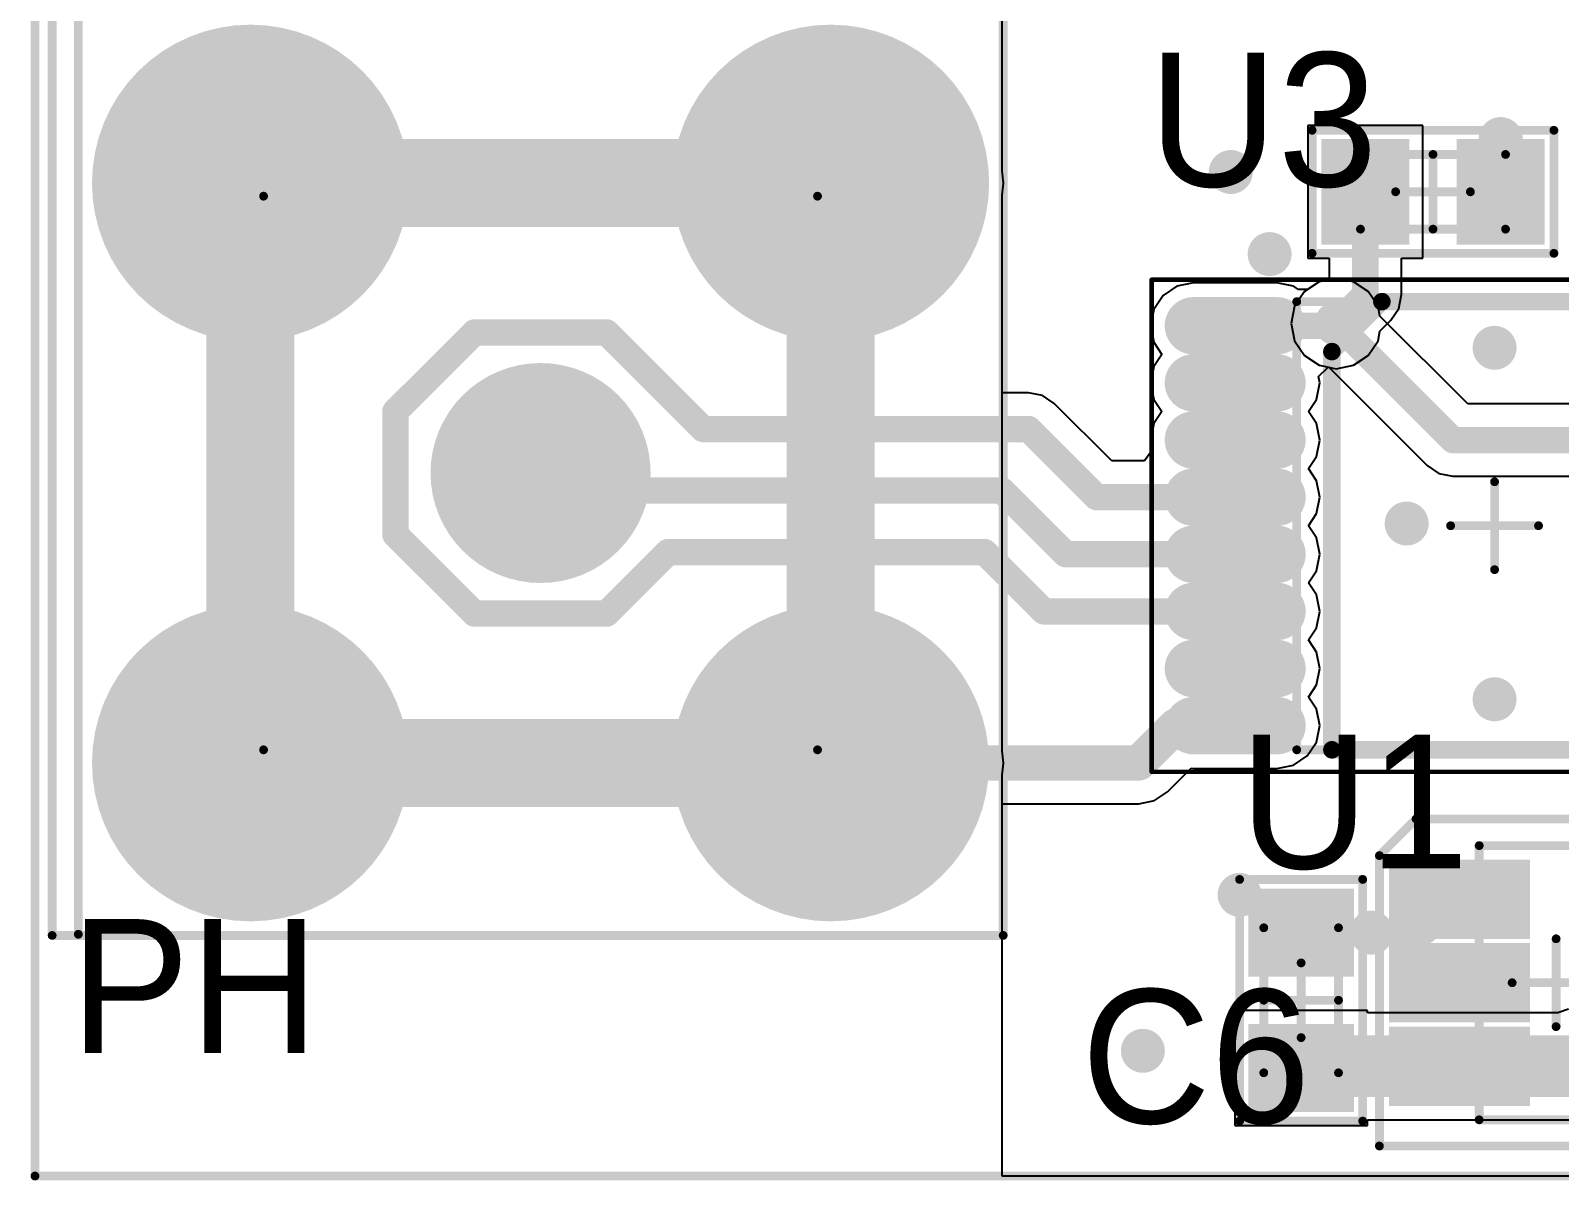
# Model space of a CAD drawing. Header units: millimetres. Extents: x 1 to 2.97, y 1.12 to 2.49.
# Drawn here: x 0.998 to 1.683, y 1.123 to 1.638 of the extents above; entities that cross this region are included whole.
import ezdxf

# ---------------------------------------------------------------- set-up
doc = ezdxf.new("R2010")
doc.units = ezdxf.units.MM
doc.header["$MEASUREMENT"] = 0
for name, color, linetype in [('BottomLayer', 5, 'Continuous'), ('BottomSolder', 6, 'Continuous'), ('Mechanical13', 56, 'Continuous'), ('Mechanical15', 56, 'Continuous'), ('Mechanical29', 56, 'Continuous'), ('MultiLayer', 9, 'Continuous'), ('PadHoleLayer', 156, 'Continuous'), ('TopLayer', 1, 'Continuous'), ('TopOverlay', 2, 'Continuous'), ('TopPaste', 8, 'Continuous'), ('TopSolder', 216, 'Continuous'), ('ViaHoleLayer', 16, 'Continuous')]:
    doc.layers.add(name, color=color, linetype=linetype)

# ---------------------------------------------------------------- blocks, each defined once
blk = doc.blocks.new('CC0603_6')
at = {"layer": 'Mechanical13', "const_width": 0.00394}
for points in [[(-0.03248, -0.01673), (-0.03248, 0.01673)], [(0.03248, 0.01673), (-0.03248, 0.01673)], [(0.03248, -0.01673), (0.03248, 0.01673)], [(0.03248, -0.01673), (-0.03248, -0.01673)]]:
    blk.add_lwpolyline(points, dxfattribs=at)
at = {"layer": 'Mechanical13', "const_width": 0.00197}
for points in [[(-0.03346, 0.01673, 1), (-0.0315, 0.01673, 1)], [(-0.03346, 0.01673, 1), (-0.0315, 0.01673, 1)], [(0.0315, 0.01673, 1), (0.03346, 0.01673, 1)], [(0.0315, 0.01673, 1), (0.03346, 0.01673, 1)], [(-0.03346, -0.01673, 1), (-0.0315, -0.01673, 1)], [(-0.03346, -0.01673, 1), (-0.0315, -0.01673, 1)], [(0.0315, -0.01673, 1), (0.03346, -0.01673, 1)], [(0.0315, -0.01673, 1), (0.03346, -0.01673, 1)]]:
    blk.add_lwpolyline(points, format="xyb", close=True, dxfattribs=at)
at = {"layer": 'Mechanical15', "const_width": 0.00394}
for points in [[(0, -0.01673), (0, 0.01673)], [(0.01673, 0), (-0.01673, 0)]]:
    blk.add_lwpolyline(points, dxfattribs=at)
at = {"layer": 'Mechanical15', "const_width": 0.00197}
for points in [[(-0.00098, 0.01673, 1), (0.00098, 0.01673, 1)], [(-0.01772, 0, 1), (-0.01575, 0, 1)], [(0.01575, 0, 1), (0.01772, 0, 1)], [(-0.00098, -0.01673, 1), (0.00098, -0.01673, 1)]]:
    blk.add_lwpolyline(points, format="xyb", close=True, dxfattribs=at)
at = {"layer": 'TopLayer'}
for points in [[(-0.04606, -0.01969), (-0.01457, -0.01969), (-0.04606, 0.01969), (-0.01457, 0.01969)], [(0.01457, -0.01969), (0.04606, -0.01969), (0.01457, 0.01969), (0.04606, 0.01969)]]:
    blk.add_solid(points, dxfattribs=at)
at = {"layer": 'TopOverlay', "const_width": 0.00394}
for points in [[(-0.05413, -0.02756), (-0.05413, 0.02756)], [(0.05413, 0.02756), (-0.05413, 0.02756)], [(0.05413, -0.02756), (0.05413, 0.02756)], [(0.05413, -0.02756), (-0.05413, -0.02756)]]:
    blk.add_lwpolyline(points, dxfattribs=at)
at = {"layer": 'TopOverlay', "const_width": 0.00197}
for points in [[(-0.05512, 0.02756, 1), (-0.05315, 0.02756, 1)], [(-0.05512, 0.02756, 1), (-0.05315, 0.02756, 1)], [(0.05315, 0.02756, 1), (0.05512, 0.02756, 1)], [(0.05315, 0.02756, 1), (0.05512, 0.02756, 1)], [(-0.05512, -0.02756, 1), (-0.05315, -0.02756, 1)], [(-0.05512, -0.02756, 1), (-0.05315, -0.02756, 1)], [(0.05315, -0.02756, 1), (0.05512, -0.02756, 1)], [(0.05315, -0.02756, 1), (0.05512, -0.02756, 1)]]:
    blk.add_lwpolyline(points, format="xyb", close=True, dxfattribs=at)
at = {"layer": 'TopPaste'}
for points in [[(-0.04606, -0.01969), (-0.01457, -0.01969), (-0.04606, 0.01969), (-0.01457, 0.01969)], [(0.01457, -0.01969), (0.04606, -0.01969), (0.01457, 0.01969), (0.04606, 0.01969)]]:
    blk.add_solid(points, dxfattribs=at)
at = {"layer": 'TopSolder'}
for points in [[(-0.05006, -0.02369), (-0.01057, -0.02369), (-0.05006, 0.02369), (-0.01057, 0.02369)], [(0.01057, -0.02369), (0.05006, -0.02369), (0.01057, 0.02369), (0.05006, 0.02369)]]:
    blk.add_solid(points, dxfattribs=at)
blk = doc.blocks.new('CC0603_9')
at = {"layer": 'Mechanical13', "const_width": 0.00394}
for points in [[(-0.03248, 0.01673), (-0.03248, -0.01673)], [(0.03248, 0.01673), (-0.03248, 0.01673)], [(0.03248, 0.01673), (0.03248, -0.01673)], [(0.03248, -0.01673), (-0.03248, -0.01673)]]:
    blk.add_lwpolyline(points, dxfattribs=at)
at = {"layer": 'Mechanical13', "const_width": 0.00197}
for points in [[(-0.03346, 0.01673, 1), (-0.0315, 0.01673, 1)], [(-0.03346, 0.01673, 1), (-0.0315, 0.01673, 1)], [(0.0315, 0.01673, 1), (0.03346, 0.01673, 1)], [(0.0315, 0.01673, 1), (0.03346, 0.01673, 1)], [(-0.03346, -0.01673, 1), (-0.0315, -0.01673, 1)], [(-0.03346, -0.01673, 1), (-0.0315, -0.01673, 1)], [(0.0315, -0.01673, 1), (0.03346, -0.01673, 1)], [(0.0315, -0.01673, 1), (0.03346, -0.01673, 1)]]:
    blk.add_lwpolyline(points, format="xyb", close=True, dxfattribs=at)
at = {"layer": 'Mechanical15', "const_width": 0.00394}
for points in [[(0, 0.01673), (0, -0.01673)], [(0.01673, 0), (-0.01673, 0)]]:
    blk.add_lwpolyline(points, dxfattribs=at)
at = {"layer": 'Mechanical15', "const_width": 0.00197}
for points in [[(-0.00098, 0.01673, 1), (0.00098, 0.01673, 1)], [(-0.01772, 0, 1), (-0.01575, 0, 1)], [(0.01575, 0, 1), (0.01772, 0, 1)], [(-0.00098, -0.01673, 1), (0.00098, -0.01673, 1)]]:
    blk.add_lwpolyline(points, format="xyb", close=True, dxfattribs=at)
at = {"layer": 'TopLayer'}
for points in [[(-0.04606, -0.01969), (-0.01457, -0.01969), (-0.04606, 0.01969), (-0.01457, 0.01969)], [(0.01457, -0.01969), (0.04606, -0.01969), (0.01457, 0.01969), (0.04606, 0.01969)]]:
    blk.add_solid(points, dxfattribs=at)
at = {"layer": 'TopOverlay', "const_width": 0.00394}
for points in [[(-0.05413, 0.02756), (-0.05413, -0.02756)], [(0.05413, 0.02756), (-0.05413, 0.02756)], [(0.05413, 0.02756), (0.05413, -0.02756)], [(0.05413, -0.02756), (-0.05413, -0.02756)]]:
    blk.add_lwpolyline(points, dxfattribs=at)
at = {"layer": 'TopOverlay', "const_width": 0.00197}
for points in [[(-0.05512, 0.02756, 1), (-0.05315, 0.02756, 1)], [(-0.05512, 0.02756, 1), (-0.05315, 0.02756, 1)], [(0.05315, 0.02756, 1), (0.05512, 0.02756, 1)], [(0.05315, 0.02756, 1), (0.05512, 0.02756, 1)], [(-0.05512, -0.02756, 1), (-0.05315, -0.02756, 1)], [(-0.05512, -0.02756, 1), (-0.05315, -0.02756, 1)], [(0.05315, -0.02756, 1), (0.05512, -0.02756, 1)], [(0.05315, -0.02756, 1), (0.05512, -0.02756, 1)]]:
    blk.add_lwpolyline(points, format="xyb", close=True, dxfattribs=at)
at = {"layer": 'TopPaste'}
for points in [[(-0.04606, -0.01969), (-0.01457, -0.01969), (-0.04606, 0.01969), (-0.01457, 0.01969)], [(0.01457, -0.01969), (0.04606, -0.01969), (0.01457, 0.01969), (0.04606, 0.01969)]]:
    blk.add_solid(points, dxfattribs=at)
at = {"layer": 'TopSolder'}
for points in [[(-0.05006, -0.02369), (-0.01057, -0.02369), (-0.05006, 0.02369), (-0.01057, 0.02369)], [(0.01057, -0.02369), (0.05006, -0.02369), (0.01057, 0.02369), (0.05006, 0.02369)]]:
    blk.add_solid(points, dxfattribs=at)
blk = doc.blocks.new('CONN_BNC_JACK_23')
at = {"layer": 'BottomLayer'}
for points, const_width in [([(-0.16339, 0.12992, 1), (-0.09646, 0.12992, 1)], 0.06693), ([(0.09646, 0.12992, 1), (0.16339, 0.12992, 1)], 0.06693), ([(-0.02264, 0, 1), (0.02263, 0, 1)], 0.04528), ([(-0.16339, -0.12992, 1), (-0.09646, -0.12992, 1)], 0.06693), ([(0.09646, -0.12992, 1), (0.16339, -0.12992, 1)], 0.06693)]:
    blk.add_lwpolyline(points, format="xyb", close=True, dxfattribs=dict(at, const_width=const_width))
at = {"layer": 'BottomSolder'}
for points, const_width in [([(-0.16539, 0.12992, 1), (-0.09446, 0.12992, 1)], 0.07093), ([(0.09446, 0.12992, 1), (0.16539, 0.12992, 1)], 0.07093), ([(-0.02464, 0, 1), (0.02463, 0, 1)], 0.04928), ([(-0.16539, -0.12992, 1), (-0.09446, -0.12992, 1)], 0.07093), ([(0.09446, -0.12992, 1), (0.16539, -0.12992, 1)], 0.07093)]:
    blk.add_lwpolyline(points, format="xyb", close=True, dxfattribs=dict(at, const_width=const_width))
at = {"layer": 'Mechanical13', "const_width": 0.00394}
for points in [[(-0.12402, 0.12402), (-0.12402, -0.12402)], [(-0.12402, 0.12402), (0.12402, 0.12402)], [(0.12402, 0.12402), (0.12402, -0.12402)], [(-0.12402, -0.12402), (0.12402, -0.12402)]]:
    blk.add_lwpolyline(points, dxfattribs=at)
at = {"layer": 'Mechanical13', "const_width": 0.00197}
for points in [[(-0.125, 0.12402, 1), (-0.12303, 0.12402, 1)], [(-0.125, 0.12402, 1), (-0.12303, 0.12402, 1)], [(0.12303, 0.12402, 1), (0.125, 0.12402, 1)], [(0.12303, 0.12402, 1), (0.125, 0.12402, 1)], [(-0.125, -0.12402, 1), (-0.12303, -0.12402, 1)], [(-0.125, -0.12402, 1), (-0.12303, -0.12402, 1)], [(0.12303, -0.12402, 1), (0.125, -0.12402, 1)], [(0.12303, -0.12402, 1), (0.125, -0.12402, 1)]]:
    blk.add_lwpolyline(points, format="xyb", close=True, dxfattribs=at)
at = {"layer": 'MultiLayer'}
for points, const_width in [([(-0.16339, 0.12992, 1), (-0.09646, 0.12992, 1)], 0.06693), ([(0.09646, 0.12992, 1), (0.16339, 0.12992, 1)], 0.06693), ([(-0.02264, 0, 1), (0.02263, 0, 1)], 0.04528), ([(-0.16339, -0.12992, 1), (-0.09646, -0.12992, 1)], 0.06693), ([(0.09646, -0.12992, 1), (0.16339, -0.12992, 1)], 0.06693)]:
    blk.add_lwpolyline(points, format="xyb", close=True, dxfattribs=dict(at, const_width=const_width))
at = {"layer": 'PadHoleLayer'}
for points, const_width in [([(-0.15453, 0.12992, 1), (-0.10532, 0.12992, 1)], 0.04921), ([(0.10532, 0.12992, 1), (0.15453, 0.12992, 1)], 0.04921), ([(-0.01477, 0, 1), (0.01476, 0, 1)], 0.02953), ([(-0.15453, -0.12992, 1), (-0.10532, -0.12992, 1)], 0.04921), ([(0.10532, -0.12992, 1), (0.15453, -0.12992, 1)], 0.04921)]:
    blk.add_lwpolyline(points, format="xyb", close=True, dxfattribs=dict(at, const_width=const_width))
at = {"layer": 'TopLayer'}
for points, const_width in [([(-0.16339, 0.12992, 1), (-0.09646, 0.12992, 1)], 0.06693), ([(0.09646, 0.12992, 1), (0.16339, 0.12992, 1)], 0.06693), ([(-0.02264, 0, 1), (0.02263, 0, 1)], 0.04528), ([(-0.16339, -0.12992, 1), (-0.09646, -0.12992, 1)], 0.06693), ([(0.09646, -0.12992, 1), (0.16339, -0.12992, 1)], 0.06693)]:
    blk.add_lwpolyline(points, format="xyb", close=True, dxfattribs=dict(at, const_width=const_width))
at = {"layer": 'TopOverlay', "const_width": 0.00394}
for points in [[(-0.20717, 0.21868), (-0.20717, -0.20715)], [(-0.20717, 0.21868), (0.20785, 0.21868)], [(0.20785, 0.21868), (0.20785, -0.20715)], [(-0.20665, 0.20698), (0.20764, 0.20698)], [(-0.20717, -0.20715), (0.20785, -0.20715)]]:
    blk.add_lwpolyline(points, dxfattribs=at)
at = {"layer": 'TopOverlay', "const_width": 0.00197}
for points in [[(-0.20815, 0.21868, 1), (-0.20619, 0.21868, 1)], [(-0.20815, 0.21868, 1), (-0.20619, 0.21868, 1)], [(0.20687, 0.21868, 1), (0.20884, 0.21868, 1)], [(0.20687, 0.21868, 1), (0.20884, 0.21868, 1)], [(-0.20763, 0.20698, 1), (-0.20567, 0.20698, 1)], [(0.20666, 0.20698, 1), (0.20863, 0.20698, 1)], [(-0.20815, -0.20715, 1), (-0.20619, -0.20715, 1)], [(-0.20815, -0.20715, 1), (-0.20619, -0.20715, 1)], [(0.20687, -0.20715, 1), (0.20884, -0.20715, 1)], [(0.20687, -0.20715, 1), (0.20884, -0.20715, 1)]]:
    blk.add_lwpolyline(points, format="xyb", close=True, dxfattribs=at)
at = {"layer": 'TopSolder'}
for points, const_width in [([(-0.16539, 0.12992, 1), (-0.09446, 0.12992, 1)], 0.07093), ([(0.09446, 0.12992, 1), (0.16539, 0.12992, 1)], 0.07093), ([(-0.02464, 0, 1), (0.02463, 0, 1)], 0.04928), ([(-0.16539, -0.12992, 1), (-0.09446, -0.12992, 1)], 0.07093), ([(0.09446, -0.12992, 1), (0.16539, -0.12992, 1)], 0.07093)]:
    blk.add_lwpolyline(points, format="xyb", close=True, dxfattribs=dict(at, const_width=const_width))
blk = doc.blocks.new('SOT_23_6N_30')
at = {"layer": 'Mechanical13', "const_width": 0.00394}
for points in [[(-0.03445, -0.06142), (-0.03445, 0.06142)], [(-0.03445, 0.06142), (0.03445, 0.06142)], [(0.03445, -0.06142), (0.03445, 0.06142)], [(-0.03445, -0.06142), (0.03445, -0.06142)]]:
    blk.add_lwpolyline(points, dxfattribs=at)
at = {"layer": 'Mechanical13', "const_width": 0.00197}
for points in [[(-0.03543, 0.06142, 1), (-0.03346, 0.06142, 1)], [(-0.03543, 0.06142, 1), (-0.03346, 0.06142, 1)], [(0.03346, 0.06142, 1), (0.03543, 0.06142, 1)], [(0.03346, 0.06142, 1), (0.03543, 0.06142, 1)], [(-0.03543, -0.06142, 1), (-0.03346, -0.06142, 1)], [(-0.03543, -0.06142, 1), (-0.03346, -0.06142, 1)], [(0.03346, -0.06142, 1), (0.03543, -0.06142, 1)], [(0.03346, -0.06142, 1), (0.03543, -0.06142, 1)]]:
    blk.add_lwpolyline(points, format="xyb", close=True, dxfattribs=at)
at = {"layer": 'Mechanical15', "const_width": 0.00394}
for points in [[(0, -0.01969), (0, 0.01969)], [(-0.01969, 0), (0.01969, 0)]]:
    blk.add_lwpolyline(points, dxfattribs=at)
at = {"layer": 'Mechanical15', "const_width": 0.00197}
for points in [[(-0.00098, 0.01969, 1), (0.00098, 0.01969, 1)], [(-0.02067, 0, 1), (-0.0187, 0, 1)], [(0.0187, 0, 1), (0.02067, 0, 1)], [(-0.00098, -0.01969, 1), (0.00098, -0.01969, 1)]]:
    blk.add_lwpolyline(points, format="xyb", close=True, dxfattribs=at)
at = {"layer": 'TopLayer'}
for points in [[(-0.07087, 0.02362), (-0.01575, 0.02362), (-0.07087, 0.05118), (-0.01575, 0.05118)], [(0.01575, 0.02362), (0.07087, 0.02362), (0.01575, 0.05118), (0.07087, 0.05118)], [(-0.07087, -0.01378), (-0.01575, -0.01378), (-0.07087, 0.01378), (-0.01575, 0.01378)], [(0.01575, -0.01378), (0.07087, -0.01378), (0.01575, 0.01378), (0.07087, 0.01378)], [(-0.07087, -0.05118), (-0.01575, -0.05118), (-0.07087, -0.02362), (-0.01575, -0.02362)], [(0.01575, -0.05118), (0.07087, -0.05118), (0.01575, -0.02362), (0.07087, -0.02362)]]:
    blk.add_solid(points, dxfattribs=at)
at = {"layer": 'TopOverlay', "const_width": 0.00394}
for points in [[(-0.07911, 0.05695), (-0.06269, 0.07337)], [(-0.06269, 0.07337), (0.07865, 0.07337)], [(0.07865, -0.07316), (0.07865, 0.07337)], [(-0.07911, -0.07316), (-0.07911, 0.05695)], [(-0.07911, -0.07316), (0.07865, -0.07316)]]:
    blk.add_lwpolyline(points, dxfattribs=at)
at = {"layer": 'TopOverlay', "const_width": 0.00197}
for points in [[(-0.06368, 0.07337, 1), (-0.06171, 0.07337, 1)], [(-0.06368, 0.07337, 1), (-0.06171, 0.07337, 1)], [(0.07767, 0.07337, 1), (0.07963, 0.07337, 1)], [(0.07767, 0.07337, 1), (0.07963, 0.07337, 1)], [(-0.0801, 0.05695, 1), (-0.07813, 0.05695, 1)], [(-0.0801, 0.05695, 1), (-0.07813, 0.05695, 1)], [(-0.0801, -0.07316, 1), (-0.07813, -0.07316, 1)], [(-0.0801, -0.07316, 1), (-0.07813, -0.07316, 1)], [(0.07767, -0.07316, 1), (0.07963, -0.07316, 1)], [(0.07767, -0.07316, 1), (0.07963, -0.07316, 1)]]:
    blk.add_lwpolyline(points, format="xyb", close=True, dxfattribs=at)
at = {"layer": 'TopPaste'}
for points in [[(-0.07087, 0.02362), (-0.01575, 0.02362), (-0.07087, 0.05118), (-0.01575, 0.05118)], [(0.01575, 0.02362), (0.07087, 0.02362), (0.01575, 0.05118), (0.07087, 0.05118)], [(-0.07087, -0.01378), (-0.01575, -0.01378), (-0.07087, 0.01378), (-0.01575, 0.01378)], [(0.01575, -0.01378), (0.07087, -0.01378), (0.01575, 0.01378), (0.07087, 0.01378)], [(-0.07087, -0.05118), (-0.01575, -0.05118), (-0.07087, -0.02362), (-0.01575, -0.02362)], [(0.01575, -0.05118), (0.07087, -0.05118), (0.01575, -0.02362), (0.07087, -0.02362)]]:
    blk.add_solid(points, dxfattribs=at)
at = {"layer": 'TopSolder'}
for points in [[(-0.07487, 0.01962), (-0.01175, 0.01962), (-0.07487, 0.05518), (-0.01175, 0.05518)], [(0.01175, 0.01962), (0.07487, 0.01962), (0.01175, 0.05518), (0.07487, 0.05518)], [(-0.07487, -0.01778), (-0.01175, -0.01778), (-0.07487, 0.01778), (-0.01175, 0.01778)], [(0.01175, -0.01778), (0.07487, -0.01778), (0.01175, 0.01778), (0.07487, 0.01778)], [(-0.07487, -0.05518), (-0.01175, -0.05518), (-0.07487, -0.01962), (-0.01175, -0.01962)], [(0.01175, -0.05518), (0.07487, -0.05518), (0.01175, -0.01962), (0.07487, -0.01962)]]:
    blk.add_solid(points, dxfattribs=at)
blk = doc.blocks.new('TSSOP_16N_31')
at = {"layer": 'Mechanical13', "const_width": 0.00394}
for points in [[(-0.08858, -0.10039), (-0.08858, 0.10039)], [(-0.08858, 0.10039), (0.08858, 0.10039)], [(0.08858, -0.10039), (0.08858, 0.10039)], [(-0.08858, -0.10039), (0.08858, -0.10039)]]:
    blk.add_lwpolyline(points, dxfattribs=at)
at = {"layer": 'Mechanical13', "const_width": 0.00197}
for points in [[(-0.08957, 0.10039, 1), (-0.0876, 0.10039, 1)], [(-0.08957, 0.10039, 1), (-0.0876, 0.10039, 1)], [(0.0876, 0.10039, 1), (0.08957, 0.10039, 1)], [(0.0876, 0.10039, 1), (0.08957, 0.10039, 1)], [(-0.08957, -0.10039, 1), (-0.0876, -0.10039, 1)], [(-0.08957, -0.10039, 1), (-0.0876, -0.10039, 1)], [(0.0876, -0.10039, 1), (0.08957, -0.10039, 1)], [(0.0876, -0.10039, 1), (0.08957, -0.10039, 1)]]:
    blk.add_lwpolyline(points, format="xyb", close=True, dxfattribs=at)
at = {"layer": 'Mechanical15'}
for points, const_width in [([(-0.15354, -0.11024), (-0.15354, 0.11024)], 0.00197), ([(-0.15354, 0.11024), (0.15354, 0.11024)], 0.00197), ([(0.15354, -0.11024), (0.15354, 0.11024)], 0.00197), ([(0, -0.01969), (0, 0.01969)], 0.00394), ([(-0.01969, 0), (0.01969, 0)], 0.00394), ([(-0.15354, -0.11024), (0.15354, -0.11024)], 0.00197)]:
    blk.add_lwpolyline(points, dxfattribs=dict(at, const_width=const_width))
for points, const_width in [([(-0.15404, 0.11024, 1), (-0.15305, 0.11024, 1)], 0.000984), ([(-0.15404, 0.11024, 1), (-0.15305, 0.11024, 1)], 0.000984), ([(0.15305, 0.11024, 1), (0.15404, 0.11024, 1)], 0.000984), ([(0.15305, 0.11024, 1), (0.15404, 0.11024, 1)], 0.000984), ([(-0.00098, 0.01969, 1), (0.00098, 0.01969, 1)], 0.00197), ([(-0.02067, 0, 1), (-0.0187, 0, 1)], 0.00197), ([(0.0187, 0, 1), (0.02067, 0, 1)], 0.00197), ([(-0.00098, -0.01969, 1), (0.00098, -0.01969, 1)], 0.00197), ([(-0.15404, -0.11024, 1), (-0.15305, -0.11024, 1)], 0.000984), ([(-0.15404, -0.11024, 1), (-0.15305, -0.11024, 1)], 0.000984), ([(0.15305, -0.11024, 1), (0.15404, -0.11024, 1)], 0.000984), ([(0.15305, -0.11024, 1), (0.15404, -0.11024, 1)], 0.000984)]:
    blk.add_lwpolyline(points, format="xyb", close=True, dxfattribs=dict(at, const_width=const_width))
at = {"layer": 'TopLayer', "const_width": 0.01772}
for points in [[(-0.13484, 0.08957), (-0.09744, 0.08957)], [(0.09744, 0.08957), (0.13484, 0.08957)], [(-0.13484, 0.06398), (-0.09744, 0.06398)], [(0.09744, 0.06398), (0.13484, 0.06398)], [(-0.13484, 0.03839), (-0.09744, 0.03839)], [(0.09744, 0.03839), (0.13484, 0.03839)], [(-0.13484, 0.0128), (-0.09744, 0.0128)], [(0.09744, 0.0128), (0.13484, 0.0128)], [(-0.13484, -0.0128), (-0.09744, -0.0128)], [(0.09744, -0.0128), (0.13484, -0.0128)], [(-0.13484, -0.03839), (-0.09744, -0.03839)], [(0.09744, -0.03839), (0.13484, -0.03839)], [(-0.13484, -0.06398), (-0.09744, -0.06398)], [(0.09744, -0.06398), (0.13484, -0.06398)], [(-0.13484, -0.08957), (-0.09744, -0.08957)], [(0.09744, -0.08957), (0.13484, -0.08957)]]:
    blk.add_lwpolyline(points, dxfattribs=at)
at = {"layer": 'TopLayer', "const_width": 0.00886}
for points in [[(-0.13927, 0.08957, 1), (-0.13041, 0.08957, 1)], [(-0.10187, 0.08957, 1), (-0.09301, 0.08957, 1)], [(0.09301, 0.08957, 1), (0.10187, 0.08957, 1)], [(0.13041, 0.08957, 1), (0.13927, 0.08957, 1)], [(-0.13927, 0.06398, 1), (-0.13041, 0.06398, 1)], [(-0.10187, 0.06398, 1), (-0.09301, 0.06398, 1)], [(0.09301, 0.06398, 1), (0.10187, 0.06398, 1)], [(0.13041, 0.06398, 1), (0.13927, 0.06398, 1)], [(-0.13927, 0.03839, 1), (-0.13041, 0.03839, 1)], [(-0.10187, 0.03839, 1), (-0.09301, 0.03839, 1)], [(0.09301, 0.03839, 1), (0.10187, 0.03839, 1)], [(0.13041, 0.03839, 1), (0.13927, 0.03839, 1)], [(-0.13927, 0.0128, 1), (-0.13041, 0.0128, 1)], [(-0.10187, 0.0128, 1), (-0.09301, 0.0128, 1)], [(0.09301, 0.0128, 1), (0.10187, 0.0128, 1)], [(0.13041, 0.0128, 1), (0.13927, 0.0128, 1)], [(-0.13927, -0.0128, 1), (-0.13041, -0.0128, 1)], [(-0.10187, -0.0128, 1), (-0.09301, -0.0128, 1)], [(0.09301, -0.0128, 1), (0.10187, -0.0128, 1)], [(0.13041, -0.0128, 1), (0.13927, -0.0128, 1)], [(-0.13927, -0.03839, 1), (-0.13041, -0.03839, 1)], [(-0.10187, -0.03839, 1), (-0.09301, -0.03839, 1)], [(0.09301, -0.03839, 1), (0.10187, -0.03839, 1)], [(0.13041, -0.03839, 1), (0.13927, -0.03839, 1)], [(-0.13927, -0.06398, 1), (-0.13041, -0.06398, 1)], [(-0.10187, -0.06398, 1), (-0.09301, -0.06398, 1)], [(0.09301, -0.06398, 1), (0.10187, -0.06398, 1)], [(0.13041, -0.06398, 1), (0.13927, -0.06398, 1)], [(-0.13927, -0.08957, 1), (-0.13041, -0.08957, 1)], [(-0.10187, -0.08957, 1), (-0.09301, -0.08957, 1)], [(0.09301, -0.08957, 1), (0.10187, -0.08957, 1)], [(0.13041, -0.08957, 1), (0.13927, -0.08957, 1)]]:
    blk.add_lwpolyline(points, format="xyb", close=True, dxfattribs=at)
at = {"layer": 'TopOverlay'}
for points, const_width in [([(-0.0958, 0.1217, 1), (-0.10564, 0.1217, 1)], 0.00984), ([(-0.1081, 0.1217, 1), (-0.10318, 0.1217, 1)], 0.00492), ([(-0.09826, 0.1217, 1), (-0.09334, 0.1217, 1)], 0.00492), ([(-0.05242, 0.10039, 1), (-0.04848, 0.10039, 1)], 0.00394), ([(-0.05242, 0.10039, 1), (-0.04848, 0.10039, 1)], 0.00394), ([(0.07087, 0.10039, 1), (0.0748, 0.10039, 1)], 0.00394), ([(0.07087, 0.10039, 1), (0.0748, 0.10039, 1)], 0.00394), ([(-0.0748, 0.07801, 1), (-0.07087, 0.07801, 1)], 0.00394), ([(-0.0748, 0.07801, 1), (-0.07087, 0.07801, 1)], 0.00394), ([(-0.0748, -0.10039, 1), (-0.07087, -0.10039, 1)], 0.00394), ([(-0.0748, -0.10039, 1), (-0.07087, -0.10039, 1)], 0.00394), ([(0.07087, -0.10039, 1), (0.0748, -0.10039, 1)], 0.00394), ([(0.07087, -0.10039, 1), (0.0748, -0.10039, 1)], 0.00394)]:
    blk.add_lwpolyline(points, format="xyb", close=True, dxfattribs=dict(at, const_width=const_width))
at = {"layer": 'TopOverlay', "const_width": 0.00787}
for points in [[(-0.07283, 0.07801), (-0.05045, 0.10039)], [(-0.05045, 0.10039), (0.07283, 0.10039)], [(0.07283, -0.10039), (0.07283, 0.10039)], [(-0.07283, -0.10039), (-0.07283, 0.07801)], [(-0.07283, -0.10039), (0.07283, -0.10039)]]:
    blk.add_lwpolyline(points, dxfattribs=at)
at = {"layer": 'TopPaste', "const_width": 0.01772}
for points in [[(-0.13484, 0.08957), (-0.09744, 0.08957)], [(0.09744, 0.08957), (0.13484, 0.08957)], [(-0.13484, 0.06398), (-0.09744, 0.06398)], [(0.09744, 0.06398), (0.13484, 0.06398)], [(-0.13484, 0.03839), (-0.09744, 0.03839)], [(0.09744, 0.03839), (0.13484, 0.03839)], [(-0.13484, 0.0128), (-0.09744, 0.0128)], [(0.09744, 0.0128), (0.13484, 0.0128)], [(-0.13484, -0.0128), (-0.09744, -0.0128)], [(0.09744, -0.0128), (0.13484, -0.0128)], [(-0.13484, -0.03839), (-0.09744, -0.03839)], [(0.09744, -0.03839), (0.13484, -0.03839)], [(-0.13484, -0.06398), (-0.09744, -0.06398)], [(0.09744, -0.06398), (0.13484, -0.06398)], [(-0.13484, -0.08957), (-0.09744, -0.08957)], [(0.09744, -0.08957), (0.13484, -0.08957)]]:
    blk.add_lwpolyline(points, dxfattribs=at)
at = {"layer": 'TopPaste', "const_width": 0.00886}
for points in [[(-0.13927, 0.08957, 1), (-0.13041, 0.08957, 1)], [(-0.10187, 0.08957, 1), (-0.09301, 0.08957, 1)], [(0.09301, 0.08957, 1), (0.10187, 0.08957, 1)], [(0.13041, 0.08957, 1), (0.13927, 0.08957, 1)], [(-0.13927, 0.06398, 1), (-0.13041, 0.06398, 1)], [(-0.10187, 0.06398, 1), (-0.09301, 0.06398, 1)], [(0.09301, 0.06398, 1), (0.10187, 0.06398, 1)], [(0.13041, 0.06398, 1), (0.13927, 0.06398, 1)], [(-0.13927, 0.03839, 1), (-0.13041, 0.03839, 1)], [(-0.10187, 0.03839, 1), (-0.09301, 0.03839, 1)], [(0.09301, 0.03839, 1), (0.10187, 0.03839, 1)], [(0.13041, 0.03839, 1), (0.13927, 0.03839, 1)], [(-0.13927, 0.0128, 1), (-0.13041, 0.0128, 1)], [(-0.10187, 0.0128, 1), (-0.09301, 0.0128, 1)], [(0.09301, 0.0128, 1), (0.10187, 0.0128, 1)], [(0.13041, 0.0128, 1), (0.13927, 0.0128, 1)], [(-0.13927, -0.0128, 1), (-0.13041, -0.0128, 1)], [(-0.10187, -0.0128, 1), (-0.09301, -0.0128, 1)], [(0.09301, -0.0128, 1), (0.10187, -0.0128, 1)], [(0.13041, -0.0128, 1), (0.13927, -0.0128, 1)], [(-0.13927, -0.03839, 1), (-0.13041, -0.03839, 1)], [(-0.10187, -0.03839, 1), (-0.09301, -0.03839, 1)], [(0.09301, -0.03839, 1), (0.10187, -0.03839, 1)], [(0.13041, -0.03839, 1), (0.13927, -0.03839, 1)], [(-0.13927, -0.06398, 1), (-0.13041, -0.06398, 1)], [(-0.10187, -0.06398, 1), (-0.09301, -0.06398, 1)], [(0.09301, -0.06398, 1), (0.10187, -0.06398, 1)], [(0.13041, -0.06398, 1), (0.13927, -0.06398, 1)], [(-0.13927, -0.08957, 1), (-0.13041, -0.08957, 1)], [(-0.10187, -0.08957, 1), (-0.09301, -0.08957, 1)], [(0.09301, -0.08957, 1), (0.10187, -0.08957, 1)], [(0.13041, -0.08957, 1), (0.13927, -0.08957, 1)]]:
    blk.add_lwpolyline(points, format="xyb", close=True, dxfattribs=at)
at = {"layer": 'TopSolder', "const_width": 0.02572}
for points in [[(-0.13484, 0.08957), (-0.09744, 0.08957)], [(0.09744, 0.08957), (0.13484, 0.08957)], [(-0.13484, 0.06398), (-0.09744, 0.06398)], [(0.09744, 0.06398), (0.13484, 0.06398)], [(-0.13484, 0.03839), (-0.09744, 0.03839)], [(0.09744, 0.03839), (0.13484, 0.03839)], [(-0.13484, 0.0128), (-0.09744, 0.0128)], [(0.09744, 0.0128), (0.13484, 0.0128)], [(-0.13484, -0.0128), (-0.09744, -0.0128)], [(0.09744, -0.0128), (0.13484, -0.0128)], [(-0.13484, -0.03839), (-0.09744, -0.03839)], [(0.09744, -0.03839), (0.13484, -0.03839)], [(-0.13484, -0.06398), (-0.09744, -0.06398)], [(0.09744, -0.06398), (0.13484, -0.06398)], [(-0.13484, -0.08957), (-0.09744, -0.08957)], [(0.09744, -0.08957), (0.13484, -0.08957)]]:
    blk.add_lwpolyline(points, dxfattribs=at)
at = {"layer": 'TopSolder', "const_width": 0.01286}
for points in [[(-0.14127, 0.08957, 1), (-0.12841, 0.08957, 1)], [(-0.10387, 0.08957, 1), (-0.09101, 0.08957, 1)], [(0.09101, 0.08957, 1), (0.10387, 0.08957, 1)], [(0.12841, 0.08957, 1), (0.14127, 0.08957, 1)], [(-0.14127, 0.06398, 1), (-0.12841, 0.06398, 1)], [(-0.10387, 0.06398, 1), (-0.09101, 0.06398, 1)], [(0.09101, 0.06398, 1), (0.10387, 0.06398, 1)], [(0.12841, 0.06398, 1), (0.14127, 0.06398, 1)], [(-0.14127, 0.03839, 1), (-0.12841, 0.03839, 1)], [(-0.10387, 0.03839, 1), (-0.09101, 0.03839, 1)], [(0.09101, 0.03839, 1), (0.10387, 0.03839, 1)], [(0.12841, 0.03839, 1), (0.14127, 0.03839, 1)], [(-0.14127, 0.0128, 1), (-0.12841, 0.0128, 1)], [(-0.10387, 0.0128, 1), (-0.09101, 0.0128, 1)], [(0.09101, 0.0128, 1), (0.10387, 0.0128, 1)], [(0.12841, 0.0128, 1), (0.14127, 0.0128, 1)], [(-0.14127, -0.0128, 1), (-0.12841, -0.0128, 1)], [(-0.10387, -0.0128, 1), (-0.09101, -0.0128, 1)], [(0.09101, -0.0128, 1), (0.10387, -0.0128, 1)], [(0.12841, -0.0128, 1), (0.14127, -0.0128, 1)], [(-0.14127, -0.03839, 1), (-0.12841, -0.03839, 1)], [(-0.10387, -0.03839, 1), (-0.09101, -0.03839, 1)], [(0.09101, -0.03839, 1), (0.10387, -0.03839, 1)], [(0.12841, -0.03839, 1), (0.14127, -0.03839, 1)], [(-0.14127, -0.06398, 1), (-0.12841, -0.06398, 1)], [(-0.10387, -0.06398, 1), (-0.09101, -0.06398, 1)], [(0.09101, -0.06398, 1), (0.10387, -0.06398, 1)], [(0.12841, -0.06398, 1), (0.14127, -0.06398, 1)], [(-0.14127, -0.08957, 1), (-0.12841, -0.08957, 1)], [(-0.10387, -0.08957, 1), (-0.09101, -0.08957, 1)], [(0.09101, -0.08957, 1), (0.10387, -0.08957, 1)], [(0.12841, -0.08957, 1), (0.14127, -0.08957, 1)]]:
    blk.add_lwpolyline(points, format="xyb", close=True, dxfattribs=at)

msp = doc.modelspace()

# ---------------------------------------------------------------- linework, layer by layer
at = {"layer": 'BottomLayer'}
for p, q in [((1.43307, 1.57526), (1.43307, 1.81647)), ((1.4336, 1.56988), (1.43307, 1.57526)), ((1.43307, 1.5645), (1.4336, 1.56988)), ((1.43307, 1.31542), (1.43307, 1.5645)), ((1.58268, 1.52712), (1.57494, 1.52558)), ((1.59042, 1.52558), (1.58268, 1.52712)), ((1.56837, 1.5212), (1.56399, 1.51463)), ((1.57494, 1.52558), (1.56837, 1.5212)), ((1.59698, 1.5212), (1.59042, 1.52558)), ((1.60137, 1.51463), (1.59698, 1.5212)), ((1.56399, 1.51463), (1.56245, 1.50689)), ((1.60224, 1.51026), (1.60137, 1.51463)), ((1.56245, 1.50689), (1.56399, 1.49915)), ((1.64156, 1.47094), (1.60224, 1.51026)), ((1.56399, 1.49915), (1.56837, 1.49258)), ((1.56837, 1.49258), (1.57494, 1.4882)), ((1.57494, 1.4882), (1.5793, 1.48733)), ((1.5793, 1.48733), (1.62338, 1.44326)), ((1.80745, 1.47094), (1.64156, 1.47094)), ((1.62338, 1.44326), (1.62864, 1.43974)), ((1.62864, 1.43974), (1.63484, 1.43851)), ((1.63484, 1.43851), (1.80745, 1.43851)), ((1.4336, 1.31004), (1.43307, 1.31542)), ((1.43307, 1.30466), (1.4336, 1.31004)), ((1.43307, 1.125), (1.43307, 1.30466)), ((2.18898, 1.125), (1.43307, 1.125))]:
    msp.add_line(p, q, dxfattribs=at)
for points, const_width in [([(1.65138, 1.58957, 1), (1.66122, 1.58957, 1)], 0.00984), ([(1.34646, 1.56988, 1), (1.36614, 1.56988, 1)], 0.01969), ([(1.53051, 1.5748, 1), (1.54036, 1.5748, 1)], 0.00984), ([(1.57776, 1.50689, 1), (1.5876, 1.50689, 1)], 0.00984), ([(1.57972, 1.50689, 1), (1.58563, 1.50689, 1)], 0.00591), ([(1.64862, 1.49606, 1), (1.65847, 1.49606, 1)], 0.00984), ([(1.63189, 1.45472, 1), (1.6378, 1.45472, 1)], 0.00591), ([(1.63189, 1.45472, 1), (1.6378, 1.45472, 1)], 0.00591), ([(1.60925, 1.41732, 1), (1.6191, 1.41732, 1)], 0.00984), ([(1.64862, 1.33858, 1), (1.65847, 1.33858, 1)], 0.00984), ([(1.34646, 1.31004, 1), (1.36614, 1.31004, 1)], 0.01969), ([(1.53445, 1.25098, 1), (1.54429, 1.25098, 1)], 0.00984), ([(1.5935, 1.23406, 1), (1.60335, 1.23406, 1)], 0.00984), ([(1.49114, 1.1811, 1), (1.50099, 1.1811, 1)], 0.00984)]:
    msp.add_lwpolyline(points, format="xyb", close=True, dxfattribs=dict(at, const_width=const_width))
for points, const_width in [([(1.3563, 1.31004), (1.3563, 1.56988)], 0.03937), ([(1.58268, 1.50689), (1.63484, 1.45472)], 0.01181), ([(1.63484, 1.45472), (1.8189, 1.45472)], 0.01181)]:
    msp.add_lwpolyline(points, dxfattribs=dict(at, const_width=const_width))
at = {"layer": 'Mechanical29', "const_width": 0.00394}
for points in [[(1, 1.125), (1, 2.46358)], [(1, 1.125), (2.9685, 1.125)]]:
    msp.add_lwpolyline(points, dxfattribs=at)
at = {"layer": 'Mechanical29', "const_width": 0.00197}
msp.add_lwpolyline([(0.99902, 1.125, 1), (1.00098, 1.125, 1)], format="xyb", close=True, dxfattribs=at)
msp.add_lwpolyline([(0.99902, 1.125, 1), (1.00098, 1.125, 1)], format="xyb", close=True, dxfattribs=at)
at = {"layer": 'MultiLayer', "const_width": 0.00984}
for points in [[(1.65138, 1.58957, 1), (1.66122, 1.58957, 1)], [(1.53051, 1.5748, 1), (1.54036, 1.5748, 1)], [(1.57776, 1.50689, 1), (1.5876, 1.50689, 1)], [(1.64862, 1.49606, 1), (1.65847, 1.49606, 1)], [(1.60925, 1.41732, 1), (1.6191, 1.41732, 1)], [(1.64862, 1.33858, 1), (1.65847, 1.33858, 1)], [(1.53445, 1.25098, 1), (1.54429, 1.25098, 1)], [(1.5935, 1.23406, 1), (1.60335, 1.23406, 1)], [(1.49114, 1.1811, 1), (1.50099, 1.1811, 1)]]:
    msp.add_lwpolyline(points, format="xyb", close=True, dxfattribs=at)
at = {"layer": 'TopLayer'}
for p, q in [((1.43307, 1.57526), (1.43307, 1.80363)), ((1.62142, 1.59563), (1.56992, 1.59563)), ((1.56992, 1.59563), (1.56992, 1.53626)), ((1.62142, 1.53626), (1.62142, 1.59563)), ((1.4336, 1.56988), (1.43307, 1.57526)), ((1.43307, 1.5645), (1.4336, 1.56988)), ((1.43307, 1.47586), (1.43307, 1.5645)), ((1.56992, 1.53626), (1.57945, 1.53626)), ((1.57945, 1.53626), (1.57945, 1.5266)), ((1.61189, 1.51988), (1.61189, 1.53626)), ((1.61189, 1.53626), (1.62142, 1.53626)), ((1.57945, 1.5266), (1.5793, 1.52645)), ((1.51134, 1.52367), (1.5051, 1.5195)), ((1.5187, 1.52513), (1.51134, 1.52367)), ((1.5561, 1.52513), (1.5187, 1.52513)), ((1.56346, 1.52367), (1.5561, 1.52513)), ((1.56578, 1.52212), (1.56346, 1.52367)), ((1.56976, 1.52212), (1.56578, 1.52212)), ((1.57494, 1.52558), (1.56976, 1.52212)), ((1.5793, 1.52645), (1.57494, 1.52558)), ((1.61065, 1.51368), (1.61189, 1.51988)), ((1.50094, 1.51326), (1.49947, 1.50591)), ((1.5051, 1.5195), (1.50094, 1.51326)), ((1.60714, 1.50841), (1.61065, 1.51368)), ((1.60224, 1.50352), (1.60714, 1.50841)), ((1.49947, 1.50591), (1.50094, 1.49855)), ((1.60137, 1.49915), (1.60224, 1.50352)), ((1.50094, 1.49855), (1.50457, 1.49311)), ((1.50457, 1.49311), (1.50094, 1.48767)), ((1.59042, 1.4882), (1.59698, 1.49258)), ((1.59698, 1.49258), (1.60137, 1.49915)), ((1.50094, 1.48767), (1.49947, 1.48031)), ((1.57477, 1.48313), (1.57902, 1.48739)), ((1.57902, 1.48739), (1.58268, 1.48666)), ((1.58268, 1.48666), (1.59042, 1.4882)), ((1.49947, 1.48031), (1.50094, 1.47296)), ((1.57387, 1.47296), (1.57533, 1.48031)), ((1.57533, 1.48031), (1.57477, 1.48313)), ((1.44488, 1.47586), (1.43307, 1.47586)), ((1.45109, 1.47463), (1.44488, 1.47586)), ((1.45635, 1.47111), (1.45109, 1.47463)), ((1.50094, 1.47296), (1.50457, 1.46752)), ((1.57023, 1.46752), (1.57387, 1.47296)), ((1.48211, 1.44535), (1.45635, 1.47111)), ((1.50457, 1.46752), (1.50094, 1.46208)), ((1.57387, 1.46208), (1.57023, 1.46752)), ((1.50094, 1.46208), (1.49947, 1.45472)), ((1.57533, 1.45472), (1.57387, 1.46208)), ((1.49947, 1.45472), (1.50034, 1.45035)), ((1.57387, 1.44737), (1.57533, 1.45472)), ((1.49673, 1.44535), (1.48211, 1.44535)), ((1.50034, 1.45035), (1.49673, 1.44535)), ((1.57023, 1.44193), (1.57387, 1.44737)), ((1.57387, 1.43649), (1.57023, 1.44193)), ((1.57533, 1.42913), (1.57387, 1.43649)), ((1.57387, 1.42178), (1.57533, 1.42913)), ((1.57023, 1.41634), (1.57387, 1.42178)), ((1.57387, 1.4109), (1.57023, 1.41634)), ((1.57533, 1.40354), (1.57387, 1.4109)), ((1.57387, 1.39619), (1.57533, 1.40354)), ((1.57023, 1.39075), (1.57387, 1.39619)), ((1.57387, 1.38531), (1.57023, 1.39075)), ((1.57533, 1.37795), (1.57387, 1.38531)), ((1.57387, 1.37059), (1.57533, 1.37795)), ((1.57023, 1.36516), (1.57387, 1.37059)), ((1.57387, 1.35972), (1.57023, 1.36516)), ((1.57533, 1.35236), (1.57387, 1.35972)), ((1.57387, 1.345), (1.57533, 1.35236)), ((1.57023, 1.33957), (1.57387, 1.345)), ((1.57387, 1.33413), (1.57023, 1.33957)), ((1.57533, 1.32677), (1.57387, 1.33413)), ((1.57387, 1.31941), (1.57533, 1.32677)), ((1.5697, 1.31318), (1.57387, 1.31941)), ((1.50713, 1.29715), (1.51771, 1.30774)), ((1.51771, 1.30774), (1.5187, 1.30754)), ((1.5187, 1.30754), (1.5561, 1.30754)), ((1.5561, 1.30754), (1.56346, 1.30901)), ((1.56346, 1.30901), (1.5697, 1.31318)), ((1.50121, 1.2932), (1.50713, 1.29715)), ((1.43307, 1.125), (1.43307, 1.29182)), ((1.43307, 1.29182), (1.49424, 1.29182)), ((1.49424, 1.29181), (1.50121, 1.2932)), ((1.49424, 1.29182), (1.49424, 1.29181)), ((1.59661, 1.19917), (1.53724, 1.19917)), ((1.53724, 1.19917), (1.53724, 1.14768)), ((1.59661, 1.19819), (1.59661, 1.19917)), ((1.68188, 1.19819), (1.59661, 1.19819)), ((1.68665, 1.1998), (1.68188, 1.19819)), ((1.59661, 1.14768), (1.59661, 1.15024)), ((1.59661, 1.15024), (1.75197, 1.15024)), ((1.53724, 1.14768), (1.59661, 1.14768)), ((2.18898, 1.125), (1.43307, 1.125))]:
    msp.add_line(p, q, dxfattribs=at)
for points, const_width in [([(1.65138, 1.58957, 1), (1.66122, 1.58957, 1)], 0.00984), ([(1.08661, 1.56988, 1), (1.1063, 1.56988, 1)], 0.01969), ([(1.08661, 1.56988, 1), (1.1063, 1.56988, 1)], 0.01969), ([(1.34646, 1.56988, 1), (1.36614, 1.56988, 1)], 0.01969), ([(1.6538, 1.58957, 1), (1.6588, 1.58957, 1)], 0.005), ([(1.53051, 1.5748, 1), (1.54036, 1.5748, 1)], 0.00984), ([(1.59272, 1.56594, 1), (1.59862, 1.56594, 1)], 0.00591), ([(1.6538, 1.56594, 1), (1.6588, 1.56594, 1)], 0.005), ([(1.59272, 1.51988, 1), (1.59862, 1.51988, 1)], 0.00591), ([(1.59272, 1.51988, 1), (1.59862, 1.51988, 1)], 0.00591), ([(1.57776, 1.50689, 1), (1.5876, 1.50689, 1)], 0.00984), ([(1.1939, 1.50295, 1), (1.1998, 1.50295, 1)], 0.00591), ([(1.1939, 1.50295, 1), (1.1998, 1.50295, 1)], 0.00591), ([(1.25295, 1.50295, 1), (1.25886, 1.50295, 1)], 0.00591), ([(1.25295, 1.50295, 1), (1.25886, 1.50295, 1)], 0.00591), ([(1.53445, 1.50591, 1), (1.54035, 1.50591, 1)], 0.00591), ([(1.57874, 1.50591, 1), (1.58465, 1.50591, 1)], 0.00591), ([(1.57972, 1.50689, 1), (1.58563, 1.50689, 1)], 0.00591), ([(1.64862, 1.49606, 1), (1.65847, 1.49606, 1)], 0.00984), ([(1.15846, 1.46752, 1), (1.16437, 1.46752, 1)], 0.00591), ([(1.15846, 1.46752, 1), (1.16437, 1.46752, 1)], 0.00591), ([(1.29626, 1.45965, 1), (1.30217, 1.45965, 1)], 0.00591), ([(1.29626, 1.45965, 1), (1.30217, 1.45965, 1)], 0.00591), ([(1.44193, 1.45965, 1), (1.44783, 1.45965, 1)], 0.00591), ([(1.44193, 1.45965, 1), (1.44783, 1.45965, 1)], 0.00591), ([(1.2313, 1.43209, 1), (1.2372, 1.43209, 1)], 0.00591), ([(1.43012, 1.43209, 1), (1.43602, 1.43209, 1)], 0.00591), ([(1.43012, 1.43209, 1), (1.43602, 1.43209, 1)], 0.00591), ([(1.47244, 1.42913, 1), (1.47835, 1.42913, 1)], 0.00591), ([(1.47244, 1.42913, 1), (1.47835, 1.42913, 1)], 0.00591), ([(1.53445, 1.42913, 1), (1.54035, 1.42913, 1)], 0.00591), ([(1.60925, 1.41732, 1), (1.6191, 1.41732, 1)], 0.00984), ([(1.15846, 1.4124, 1), (1.16437, 1.4124, 1)], 0.00591), ([(1.15846, 1.4124, 1), (1.16437, 1.4124, 1)], 0.00591), ([(1.28051, 1.40453, 1), (1.28642, 1.40453, 1)], 0.00591), ([(1.28051, 1.40453, 1), (1.28642, 1.40453, 1)], 0.00591), ([(1.42224, 1.40453, 1), (1.42815, 1.40453, 1)], 0.00591), ([(1.42224, 1.40453, 1), (1.42815, 1.40453, 1)], 0.00591), ([(1.45866, 1.40354, 1), (1.46457, 1.40354, 1)], 0.00591), ([(1.45866, 1.40354, 1), (1.46457, 1.40354, 1)], 0.00591), ([(1.53445, 1.40354, 1), (1.54035, 1.40354, 1)], 0.00591), ([(1.1939, 1.37697, 1), (1.1998, 1.37697, 1)], 0.00591), ([(1.1939, 1.37697, 1), (1.1998, 1.37697, 1)], 0.00591), ([(1.25295, 1.37697, 1), (1.25886, 1.37697, 1)], 0.00591), ([(1.25295, 1.37697, 1), (1.25886, 1.37697, 1)], 0.00591), ([(1.44882, 1.37795, 1), (1.45472, 1.37795, 1)], 0.00591), ([(1.44882, 1.37795, 1), (1.45472, 1.37795, 1)], 0.00591), ([(1.53445, 1.37795, 1), (1.54035, 1.37795, 1)], 0.00591), ([(1.64862, 1.33858, 1), (1.65847, 1.33858, 1)], 0.00984), ([(1.08661, 1.31004, 1), (1.1063, 1.31004, 1)], 0.01969), ([(1.08661, 1.31004, 1), (1.1063, 1.31004, 1)], 0.01969), ([(1.34646, 1.31004, 1), (1.36614, 1.31004, 1)], 0.01969), ([(1.50703, 1.32677, 1), (1.51491, 1.32677, 1)], 0.00787), ([(1.50703, 1.32677, 1), (1.51491, 1.32677, 1)], 0.00787), ([(1.53346, 1.32677, 1), (1.54134, 1.32677, 1)], 0.00787), ([(1.35236, 1.31004, 1), (1.36024, 1.31004, 1)], 0.00787), ([(1.4903, 1.31004, 1), (1.49818, 1.31004, 1)], 0.00787), ([(1.4903, 1.31004, 1), (1.49818, 1.31004, 1)], 0.00787), ([(1.53445, 1.25098, 1), (1.54429, 1.25098, 1)], 0.00984), ([(1.6353, 1.24902, 1), (1.6403, 1.24902, 1)], 0.005), ([(1.56443, 1.23406, 1), (1.56943, 1.23406, 1)], 0.005), ([(1.5935, 1.23406, 1), (1.60335, 1.23406, 1)], 0.00984), ([(1.62033, 1.23406, 1), (1.62533, 1.23406, 1)], 0.005), ([(1.62033, 1.23406, 1), (1.62533, 1.23406, 1)], 0.005), ([(1.49114, 1.1811, 1), (1.50099, 1.1811, 1)], 0.00984), ([(1.56398, 1.16949, 1), (1.56988, 1.16949, 1)], 0.00591)]:
    msp.add_lwpolyline(points, format="xyb", close=True, dxfattribs=dict(at, const_width=const_width))
for points, const_width in [([(1.09646, 1.31004), (1.09646, 1.56988)], 0.03937), ([(1.09646, 1.56988), (1.3563, 1.56988)], 0.03937), ([(1.6563, 1.56594), (1.6563, 1.58957)], 0.01), ([(1.59567, 1.51988), (1.59567, 1.56594)], 0.01181), ([(1.58268, 1.50689), (1.59567, 1.51988)], 0.01181), ([(1.16142, 1.46752), (1.19685, 1.50295)], 0.01181), ([(1.19685, 1.50295), (1.25591, 1.50295)], 0.01181), ([(1.25591, 1.50295), (1.29921, 1.45965)], 0.01181), ([(1.5374, 1.50591), (1.58169, 1.50591)], 0.01181), ([(1.16142, 1.4124), (1.16142, 1.46752)], 0.01181), ([(1.29921, 1.45965), (1.44488, 1.45965)], 0.01181), ([(1.44488, 1.45965), (1.47539, 1.42913)], 0.01181), ([(1.23425, 1.43209), (1.43307, 1.43209)], 0.01181), ([(1.43307, 1.43209), (1.46161, 1.40354)], 0.01181), ([(1.47539, 1.42913), (1.5374, 1.42913)], 0.01181), ([(1.16142, 1.4124), (1.19685, 1.37697)], 0.01181), ([(1.25591, 1.37697), (1.28346, 1.40453)], 0.01181), ([(1.28346, 1.40453), (1.4252, 1.40453)], 0.01181), ([(1.4252, 1.40453), (1.45177, 1.37795)], 0.01181), ([(1.46161, 1.40354), (1.5374, 1.40354)], 0.01181), ([(1.19685, 1.37697), (1.25591, 1.37697)], 0.01181), ([(1.45177, 1.37795), (1.5374, 1.37795)], 0.01181), ([(1.09646, 1.31004), (1.3563, 1.31004)], 0.03937), ([(1.49424, 1.31004), (1.51097, 1.32677)], 0.01575), ([(1.51097, 1.32677), (1.5374, 1.32677)], 0.01575), ([(1.3563, 1.31004), (1.49424, 1.31004)], 0.01575), ([(1.62283, 1.23406), (1.6378, 1.24902)], 0.01), ([(1.56693, 1.23406), (1.62283, 1.23406)], 0.01), ([(1.56693, 1.16949), (1.75866, 1.16949)], 0.01181)]:
    msp.add_lwpolyline(points, dxfattribs=dict(at, const_width=const_width))
msp.add_solid([(1.5748, 1.16043), (1.75197, 1.16043), (1.5748, 1.18799), (1.75197, 1.18799)], dxfattribs=at)
at = {"layer": 'ViaHoleLayer', "const_width": 0.00591}
for points in [[(1.65335, 1.58957, 1), (1.65925, 1.58957, 1)], [(1.53248, 1.5748, 1), (1.53839, 1.5748, 1)], [(1.57972, 1.50689, 1), (1.58563, 1.50689, 1)], [(1.65059, 1.49606, 1), (1.6565, 1.49606, 1)], [(1.61122, 1.41732, 1), (1.61713, 1.41732, 1)], [(1.65059, 1.33858, 1), (1.6565, 1.33858, 1)], [(1.53642, 1.25098, 1), (1.54232, 1.25098, 1)], [(1.59547, 1.23406, 1), (1.60138, 1.23406, 1)], [(1.49311, 1.1811, 1), (1.49902, 1.1811, 1)]]:
    msp.add_lwpolyline(points, format="xyb", close=True, dxfattribs=at)

# ---------------------------------------------------------------- block references
for name, p, rotation in [('CONN_BNC_JACK_23', (1.22638, 1.43996), 90), ('CC0603_9', (1.62598, 1.56594), 180), ('TSSOP_16N_31', (1.65354, 1.41634), 360), ('CC0603_6', (1.56693, 1.20374), 270)]:
    msp.add_blockref(name, p, dxfattribs=dict(rotation=rotation))
msp.add_blockref('SOT_23_6N_30', (1.6811, 1.21161))

# ---------------------------------------------------------------- texts
at = {"layer": 'TopOverlay'}
for s, p in [('U3', (1.49854, 1.56834)), ('U1', (1.53937, 1.2628)), ('PH', (1.01575, 1.18012)), ('C6', (1.4685, 1.14862))]:
    msp.add_text(s, height=0.06, dxfattribs=at).set_placement(p)

doc.saveas('drawing.dxf')
